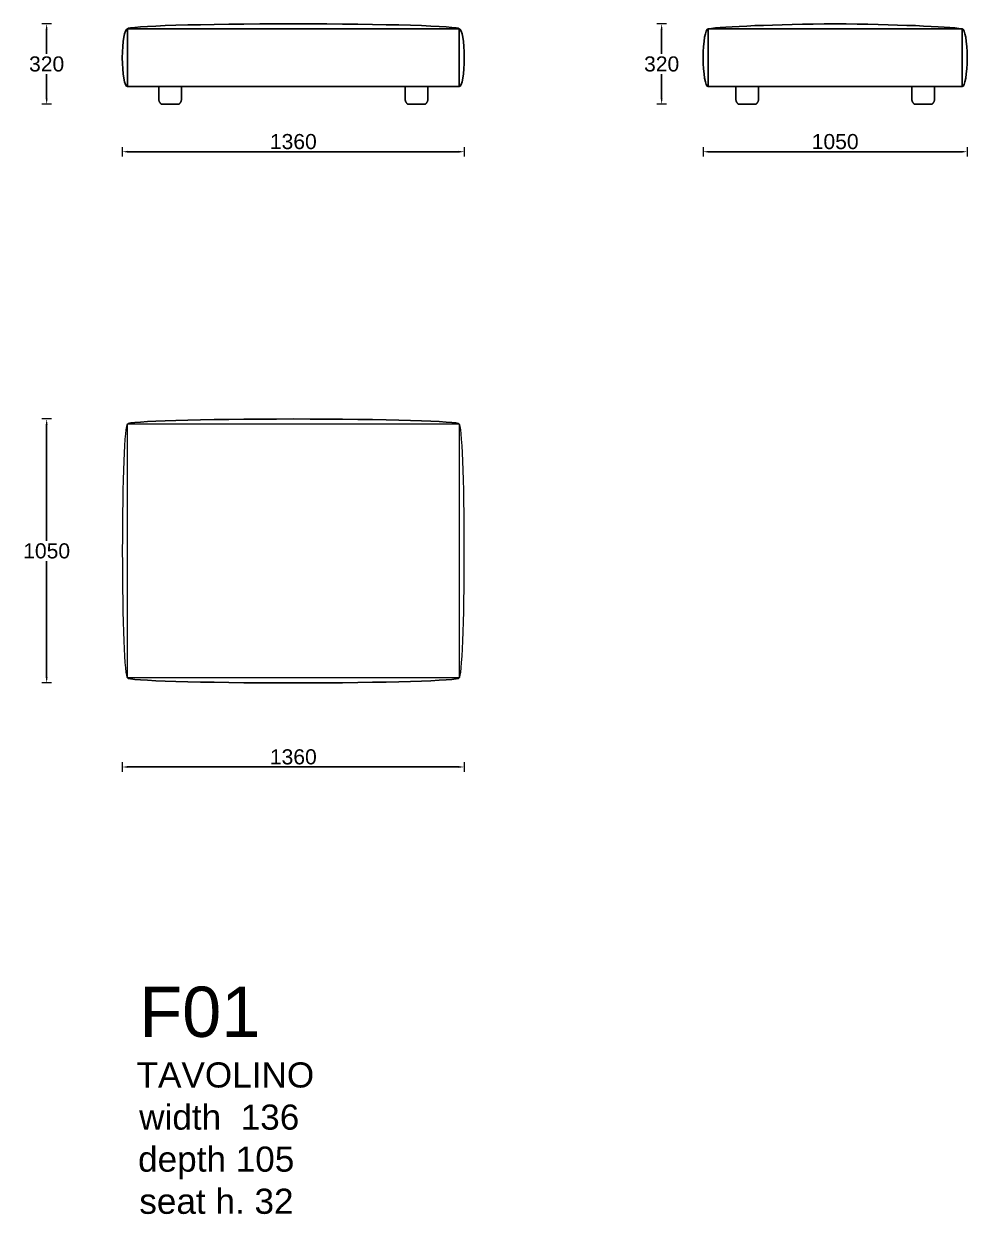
# Model space of a CAD drawing. Header units: millimetres. Extents: x 6668 to 47386, y -6732 to 35544.
# Drawn here: x 9094 to 12846, y 10458 to 15193 of the extents above; entities that cross this region are included whole.
import ezdxf

# ---------------------------------------------------------------- set-up
doc = ezdxf.new("R2010")
doc.units = ezdxf.units.MM
doc.layers.add('_ARREDO', color=7, linetype='Continuous')
doc.layers.add('TESTO', color=1, linetype='Continuous')
doc.layers.add('_QUOTE', color=1, linetype='Continuous', lineweight=9)
doc.styles.add('Arial', font='arial.ttf')
doc.styles.get("Standard").update_dxf_attribs({"font": 'arial.ttf'})
doc.dimstyles.new('1_1', dxfattribs={"dimscale": 15, "dimtxt": 4, "dimasz": 1.5, "dimexe": 1.25, "dimexo": 2, "dimtad": 1, "dimtih": 1, "dimtoh": 1, "dimdec": 0, "dimtxsty": 'Standard', "dimcen": 2.5, "dimclrd": 256, "dimclre": 256, "dimclrt": 256, "dimadec": 0, "dimazin": 0, "dimtfac": 1, "dimtdec": 0, "dimtmove": 0, "dimatfit": 3, "dimfxl": 1.25, "dimfxlon": 1, "dimlwe": 0, "dimarcsym": 0})

# ---------------------------------------------------------------- blocks, each defined once
blk = doc.blocks.new('*D328')
at = {"layer": '_QUOTE', "lineweight": 0, "transparency": 16777216}
for p, q in [((9486.3, 12255.8), (9486.3, 12218.3)), ((10846.3, 12255.8), (10846.3, 12218.3))]:
    blk.add_line(p, q, dxfattribs=at)
at = {"layer": '_QUOTE', "lineweight": -2, "transparency": 16777216}
blk.add_line((9508.8, 12237), (10823.8, 12237), dxfattribs=at)
at = {"layer": '_QUOTE', "transparency": 16777216}
for points in [[(9508.8, 12240.8), (9508.8, 12233.3), (9486.3, 12237)], [(10823.8, 12240.8), (10823.8, 12233.3), (10846.3, 12237)]]:
    blk.add_solid(points, dxfattribs=at)
at = {"layer": 'Defpoints', "color": 0, "transparency": 16777216}
for p in [(9486.3, 13096.3), (10846.3, 13096.3), (10846.3, 12237)]:
    blk.add_point(p, dxfattribs=at)
at = {"layer": '_QUOTE', "transparency": 16777216, "insert": (10166.3, 12277), "char_height": 60, "attachment_point": 5}
blk.add_mtext('1360', dxfattribs=at)
blk = doc.blocks.new('*D329')
at = {"layer": '_QUOTE', "lineweight": 0, "transparency": 16777216}
for p, q in [((9204.1, 13621.3), (9166.6, 13621.3)), ((9204.1, 12571.4), (9166.6, 12571.4))]:
    blk.add_line(p, q, dxfattribs=at)
at = {"layer": '_QUOTE', "lineweight": -2, "transparency": 16777216}
for p, q in [((9185.3, 13598.8), (9185.3, 13136.3)), ((9185.3, 12593.9), (9185.3, 13056.3))]:
    blk.add_line(p, q, dxfattribs=at)
at = {"layer": '_QUOTE', "transparency": 16777216}
for points in [[(9181.6, 13598.8), (9189.1, 13598.8), (9185.3, 13621.3)], [(9181.6, 12593.9), (9189.1, 12593.9), (9185.3, 12571.4)]]:
    blk.add_solid(points, dxfattribs=at)
at = {"layer": 'Defpoints', "color": 0, "transparency": 16777216}
for p in [(9185.3, 13621.3), (10166.3, 13621.3), (10166.3, 12571.4)]:
    blk.add_point(p, dxfattribs=at)
at = {"layer": '_QUOTE', "transparency": 16777216, "insert": (9185.3, 13096.3), "char_height": 60, "attachment_point": 5}
blk.add_mtext('1050', dxfattribs=at)
blk = doc.blocks.new('*D330')
at = {"layer": '_QUOTE', "lineweight": 0, "transparency": 16777216}
for p, q in [((9486.3, 14703.1), (9486.3, 14665.6)), ((10846.3, 14703.1), (10846.3, 14665.6))]:
    blk.add_line(p, q, dxfattribs=at)
at = {"layer": '_QUOTE', "lineweight": -2, "transparency": 16777216}
blk.add_line((9508.8, 14684.4), (10823.8, 14684.4), dxfattribs=at)
at = {"layer": '_QUOTE', "transparency": 16777216}
for points in [[(9508.8, 14688.1), (9508.8, 14680.6), (9486.3, 14684.4)], [(10823.8, 14688.1), (10823.8, 14680.6), (10846.3, 14684.4)]]:
    blk.add_solid(points, dxfattribs=at)
at = {"layer": 'Defpoints', "color": 0, "transparency": 16777216}
for p in [(9486.3, 15058.2), (10846.3, 15058.2), (10846.3, 14684.4)]:
    blk.add_point(p, dxfattribs=at)
at = {"layer": '_QUOTE', "transparency": 16777216, "insert": (10166.3, 14724.4), "char_height": 60, "attachment_point": 5}
blk.add_mtext('1360', dxfattribs=at)
blk = doc.blocks.new('*D331')
at = {"layer": '_QUOTE', "lineweight": 0, "transparency": 16777216}
for p, q in [((11796.3, 14703.1), (11796.3, 14665.6)), ((12846.3, 14703.1), (12846.3, 14665.6))]:
    blk.add_line(p, q, dxfattribs=at)
at = {"layer": '_QUOTE', "lineweight": -2, "transparency": 16777216}
blk.add_line((11818.8, 14684.4), (12823.8, 14684.4), dxfattribs=at)
at = {"layer": '_QUOTE', "transparency": 16777216}
for points in [[(11818.8, 14688.1), (11818.8, 14680.6), (11796.3, 14684.4)], [(12823.8, 14688.1), (12823.8, 14680.6), (12846.3, 14684.4)]]:
    blk.add_solid(points, dxfattribs=at)
at = {"layer": 'Defpoints', "color": 0, "transparency": 16777216}
for p in [(11796.3, 15058.2), (12846.3, 15058.2), (12846.3, 14684.4)]:
    blk.add_point(p, dxfattribs=at)
at = {"layer": '_QUOTE', "transparency": 16777216, "insert": (12321.3, 14724.4), "char_height": 60, "attachment_point": 5}
blk.add_mtext('1050', dxfattribs=at)
blk = doc.blocks.new('*D354')
at = {"layer": '_QUOTE', "lineweight": 0, "transparency": 16777216}
for p, q in [((9204.1, 15193.2), (9166.6, 15193.2)), ((9204.1, 14873.2), (9166.6, 14873.2))]:
    blk.add_line(p, q, dxfattribs=at)
at = {"layer": '_QUOTE', "lineweight": -2, "transparency": 16777216}
for p, q in [((9185.3, 15170.7), (9185.3, 15073.2)), ((9185.3, 14895.7), (9185.3, 14993.2))]:
    blk.add_line(p, q, dxfattribs=at)
at = {"layer": '_QUOTE', "transparency": 16777216}
for points in [[(9181.6, 15170.7), (9189.1, 15170.7), (9185.3, 15193.2)], [(9181.6, 14895.7), (9189.1, 14895.7), (9185.3, 14873.2)]]:
    blk.add_solid(points, dxfattribs=at)
at = {"layer": 'Defpoints', "color": 0, "transparency": 16777216}
for p in [(10166.3, 15193.2), (9185.3, 14873.2), (10166.3, 14873.2)]:
    blk.add_point(p, dxfattribs=at)
at = {"layer": '_QUOTE', "transparency": 16777216, "insert": (9185.3, 15033.2), "char_height": 60, "attachment_point": 5}
blk.add_mtext('320', dxfattribs=at)
blk = doc.blocks.new('*D289')
at = {"layer": '_QUOTE', "lineweight": 0, "transparency": 16777216}
for p, q in [((11649.9, 15193.2), (11612.4, 15193.2)), ((11649.9, 14873.2), (11612.4, 14873.2))]:
    blk.add_line(p, q, dxfattribs=at)
at = {"layer": '_QUOTE', "lineweight": -2, "transparency": 16777216}
for p, q in [((11631.2, 15170.7), (11631.2, 15073.2)), ((11631.2, 14895.7), (11631.2, 14993.2))]:
    blk.add_line(p, q, dxfattribs=at)
at = {"layer": '_QUOTE', "transparency": 16777216}
for points in [[(11627.4, 15170.7), (11634.9, 15170.7), (11631.2, 15193.2)], [(11627.4, 14895.7), (11634.9, 14895.7), (11631.2, 14873.2)]]:
    blk.add_solid(points, dxfattribs=at)
at = {"layer": 'Defpoints', "color": 0, "transparency": 16777216}
for p in [(12612.2, 15193.2), (11631.2, 14873.2), (12612.2, 14873.2)]:
    blk.add_point(p, dxfattribs=at)
at = {"layer": '_QUOTE', "transparency": 16777216, "insert": (11631.2, 15033.2), "char_height": 60, "attachment_point": 5}
blk.add_mtext('320', dxfattribs=at)
blk = doc.blocks.new('PIEDINO MIAMI SOFT_PANAMA H7CM')
at = {"color": 0, "linetype": 'ByBlock', "lineweight": -2}
for points in [[(45, 0), (-45, 0)], [(-45, 0), (-45, -50.4)], [(45, -50.4), (45, 0)], [(-45, -50.4), (-45, -51.2), (-44.9, -52), (-44.8, -52.9), (-44.7, -53.7), (-44.5, -54.5), (-44.4, -55.3), (-44.2, -56.1), (-43.9, -56.9), (-43.7, -57.7), (-43.4, -58.5), (-43.1, -59.3), (-42.7, -60), (-42.4, -60.8), (-42, -61.5), (-41.6, -62.2), (-41.1, -63), (-40.7, -63.6), (-40.2, -64.3), (-39.7, -65), (-39.1, -65.6), (-38.6, -66.2), (-38, -66.8), (-37.4, -67.4), (-36.8, -68), (-36.1, -68.5), (-35.5, -69), (-34.8, -69.5), (-34.1, -70)], [(-34.1, -70), (34.1, -70)], [(34.1, -70), (34.8, -69.5), (35.5, -69), (36.1, -68.5), (36.8, -68), (37.4, -67.4), (38, -66.8), (38.6, -66.2), (39.1, -65.6), (39.7, -65), (40.2, -64.3), (40.7, -63.6), (41.1, -63), (41.6, -62.2), (42, -61.5), (42.4, -60.8), (42.7, -60), (43.1, -59.3), (43.4, -58.5), (43.7, -57.7), (43.9, -56.9), (44.2, -56.1), (44.4, -55.3), (44.5, -54.5), (44.7, -53.7), (44.8, -52.9), (44.9, -52), (45, -51.2), (45, -50.4)]]:
    blk.add_lwpolyline(points, dxfattribs=at)

msp = doc.modelspace()

# ---------------------------------------------------------------- linework, layer by layer
at = {"layer": '_ARREDO'}
for p, q in [((10826.3, 15173.2), (9506.3, 15173.2)), ((9506.3, 15173.2), (9506.3, 14943.2)), ((10826.3, 15173.2), (10826.3, 14943.2)), ((12826.3, 15173.2), (11816.3, 15173.2)), ((11816.3, 15173.2), (11816.3, 14943.2)), ((12826.3, 15173.2), (12826.3, 14943.2)), ((10826.3, 14943.2), (9506.3, 14943.2)), ((12826.3, 14943.2), (11816.3, 14943.2))]:
    msp.add_line(p, q, dxfattribs=at)
at = {"layer": '_ARREDO', "lineweight": 9}
for p, q in [((9506.3, 12591.4), (9506.3, 13601.3)), ((10826.3, 13601.3), (9506.3, 13601.3)), ((10826.3, 13601.3), (10826.3, 12591.4)), ((10826.3, 12591.4), (9506.3, 12591.4))]:
    msp.add_line(p, q, dxfattribs=at)
at = {"layer": '_ARREDO'}
for centre, major_axis, ratio, start_param, end_param in [((9506.3, 15058.2), (0, -115), 0.173913, 3.141593, 6.283185), ((10166.3, 15173.2), (-660, 0), 0.030303, 3.141593, 6.283185), ((10826.3, 15058.2), (0, 115), 0.173913, 3.141593, 6.283185), ((11816.3, 15058.2), (0, -115), 0.173913, 3.141593, 6.283185), ((12321.3, 15173.2), (521.5, 5.2), 0.038348, 1.570417, 2.889039), ((12826.3, 15058.2), (0, 115), 0.173913, 3.141593, 6.283185), ((10166.3, 13601.3), (-660, 0), 0.030303, 3.141593, 6.283185)]:
    msp.add_ellipse(centre, major_axis=major_axis, ratio=ratio, start_param=start_param, end_param=end_param, dxfattribs=at)
at = {"layer": '_ARREDO', "extrusion": (0, 0, -1)}
for centre, major_axis, ratio, start_param, end_param in [((12320.9, 15173.2), (-521.5, 5.2), 0.038348, 1.570417, 2.889039), ((10166.3, 12591.4), (-660, 0), 0.030303, 3.141593, 6.283185)]:
    msp.add_ellipse(centre, major_axis=major_axis, ratio=ratio, start_param=start_param, end_param=end_param, dxfattribs=at)
at = {"layer": '_ARREDO', "lineweight": 9}
for centre, major_axis in [((9506.3, 13096.3), (0, -505)), ((10826.3, 13096.3), (0, 505))]:
    msp.add_ellipse(centre, major_axis=major_axis, ratio=0.039608, start_param=3.141593, end_param=6.283185, dxfattribs=at)

# ---------------------------------------------------------------- block references
at = {"layer": '_ARREDO', "xscale": -1}
msp.add_blockref('PIEDINO MIAMI SOFT_PANAMA H7CM', (9676.4, 14943.2), dxfattribs=at)
at = {"layer": '_ARREDO'}
for p in [(10656.3, 14943.2), (11971.4, 14943.2), (12671.3, 14943.2)]:
    msp.add_blockref('PIEDINO MIAMI SOFT_PANAMA H7CM', p, dxfattribs=at)

# ---------------------------------------------------------------- texts
at = {"layer": 'TESTO', "style": 'Arial'}
for s, height, p in [('F01', 200, (9553.7, 11163.3)), ('TAVOLINO', 100, (9542.9, 10962)), ('width  136', 100, (9553.3, 10794.3)), ('depth 105', 100, (9548.9, 10627.2)), ('seat h. 32', 100, (9553.8, 10459.5))]:
    msp.add_text(s, height=height, dxfattribs=at).set_placement(p)

# ---------------------------------------------------------------- dimensions: what is measured, and where the dimension line sits
at = {"layer": '_QUOTE'}
for base, p1, p2, picture, middle in [((9185.3, 14873.2), (10166.3, 15193.2), (10166.3, 14873.2), '*D354', (9185.3, 15033.2)), ((11631.2, 14873.2), (12612.2, 15193.2), (12612.2, 14873.2), '*D289', (11631.2, 15033.2)), ((9185.3, 13621.3), (10166.3, 12571.4), (10166.3, 13621.3), '*D329', (9185.3, 13096.3))]:
    dim = msp.add_linear_dim(base=base, p1=p1, p2=p2, angle=90, dimstyle='1_1', dxfattribs=at)
    dim.commit()
    dim.dimension.update_dxf_attribs({"geometry": picture, "text_midpoint": middle})
for base, p1, p2, picture, middle in [((10846.3, 14684.4), (9486.3, 15058.2), (10846.3, 15058.2), '*D330', (10166.3, 14724.4)), ((12846.3, 14684.4), (11796.3, 15058.2), (12846.3, 15058.2), '*D331', (12321.3, 14724.4)), ((10846.3, 12237), (9486.3, 13096.3), (10846.3, 13096.3), '*D328', (10166.3, 12277))]:
    dim = msp.add_linear_dim(base=base, p1=p1, p2=p2, dimstyle='1_1', dxfattribs=at)
    dim.commit()
    dim.dimension.update_dxf_attribs({"geometry": picture, "text_midpoint": middle})

doc.saveas('drawing.dxf')
